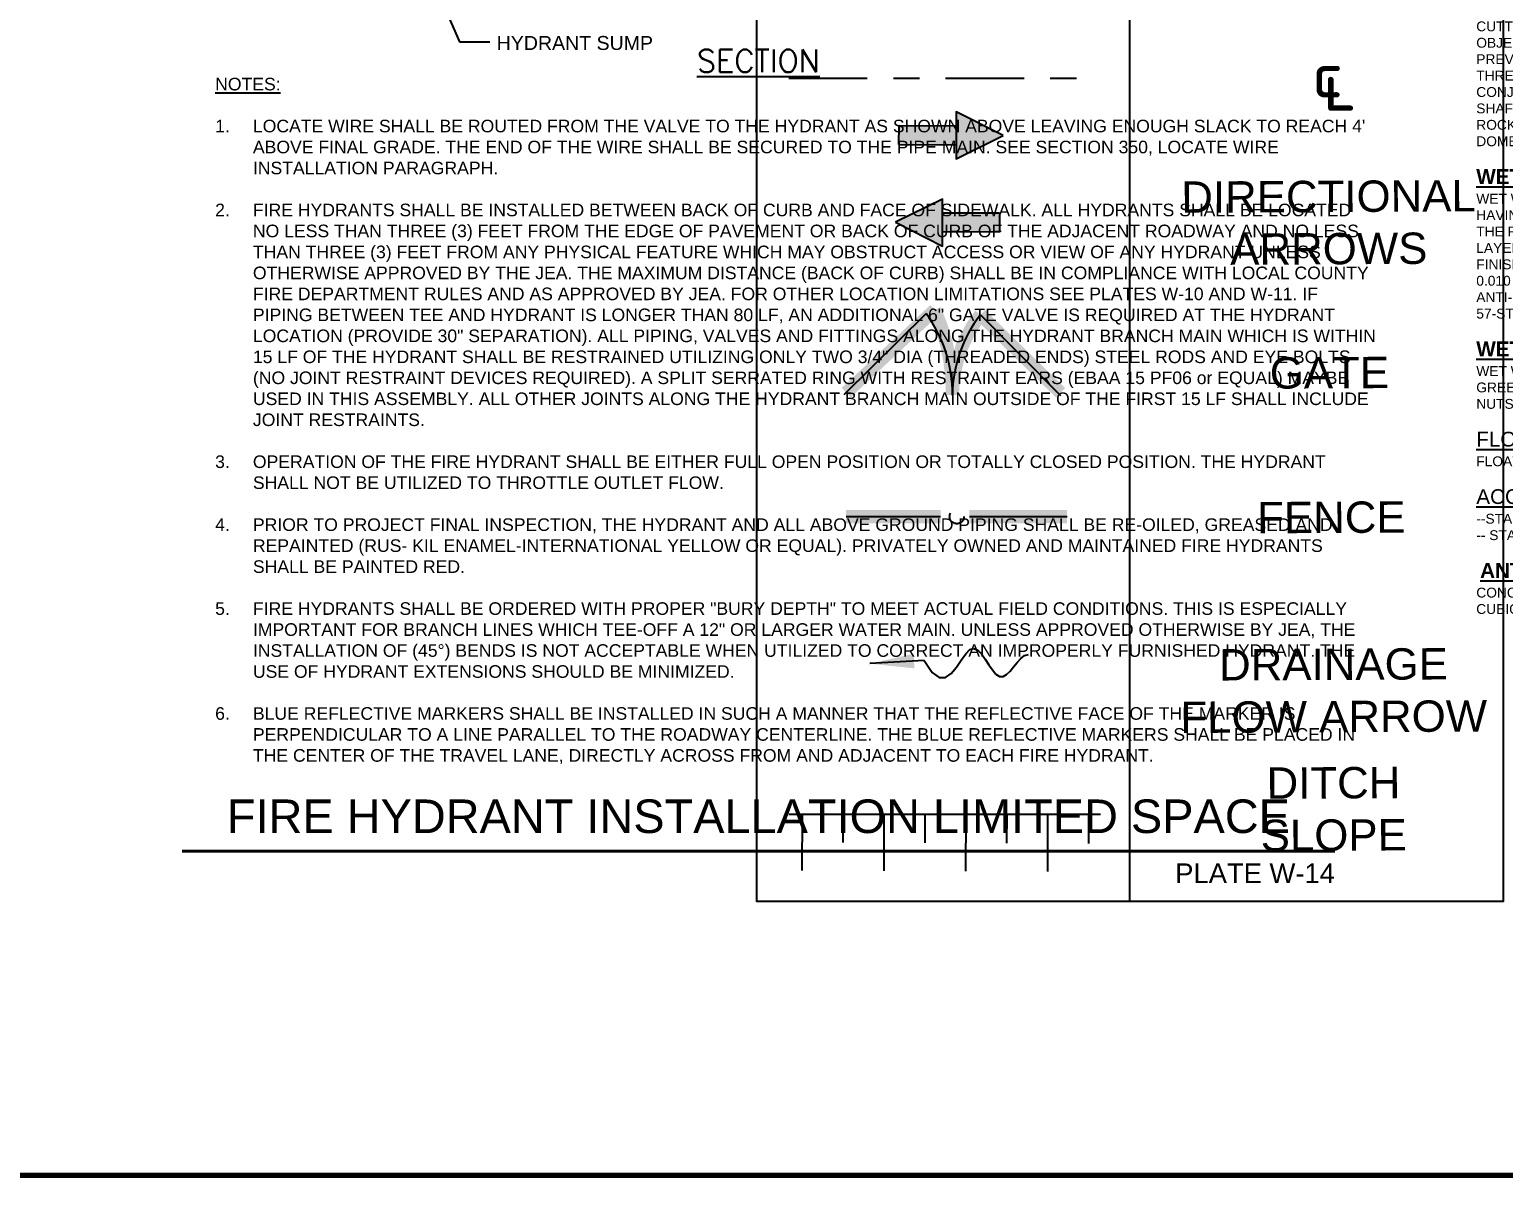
# Paper-space layout 'WS DET' of a CAD drawing. Header units: feet, sheet in inches. Extents: x -12.2 to 22.7, y -7.4 to 15.4.
# Drawn here: x 6.34 to 11.98, y -7.41 to -3.02 of the extents above; entities that cross this region are included whole.
import ezdxf
from ezdxf.enums import TextEntityAlignment as Align

# ---------------------------------------------------------------- set-up
doc = ezdxf.new("R2010")
doc.units = ezdxf.units.FT
doc.header["$MEASUREMENT"] = 0
doc.linetypes.add('CENTER2', pattern=[1.125, 0.75, -0.125, 0.125, -0.125])
doc.linetypes.add('DASHED2', pattern=[0.375, 0.25, -0.125])
for name, color, linetype in [('6', 6, 'Continuous'), ('DT-TEXT', 2, 'Continuous'), ('DT-TITLE', 4, 'Continuous'), ('TBLK', 7, 'Continuous')]:
    doc.layers.add(name, color=color, linetype=linetype)
doc.layers.add('Border', color=118, linetype='Continuous', lineweight=70)
doc.layers.add('NOPRINT', color=7, linetype='Continuous', plot=False)
doc.styles.add('1L100', font='arial.ttf', dxfattribs={"height": 0.1})
doc.styles.add('_TCW_TXTSTY_2B', font='arial.ttf', dxfattribs={"height": 0.130972})
doc.styles.add('ARIAL', font='arial.ttf')
doc.styles.add('ROMANS', font='ROMANS.shx', dxfattribs={"height": 6})
doc.styles.add('SANSERIF', font='sanss___.ttf')
doc.dimstyles.new('JEA1', dxfattribs={"dimtxt": 0.1, "dimasz": 0.12, "dimexe": 0.0625, "dimexo": 0.0625, "dimgap": 0.05, "dimtad": 1, "dimdec": 1, "dimlfac": 3, "dimdsep": 46, "dimtxsty": '1L100', "dimcen": 0.09, "dimclrd": 256, "dimclre": 256, "dimclrt": 256, "dimadec": 0, "dimazin": 0, "dimtfac": 1, "dimtdec": 1, "dimtofl": 0, "dimtmove": 0, "dimatfit": 3, "dimfxl": 1, "dimtolj": 1, "dimtzin": 0, "dimlwd": -1, "dimlwe": -1, "dimarcsym": 0})

# ---------------------------------------------------------------- blocks, each defined once
blk = doc.blocks.new('A$Ca8f96253')
at = {"layer": 'Border'}
blk.add_lwpolyline([(32.8026, 11.2123), (32.8026, -11.2123, -0.414214), (32.6047, -11.4103), (1.4979, -11.4103, -0.414214), (1.3, -11.2123), (1.3, 11.2123, -0.414214), (1.4979, 11.4103), (32.6047, 11.4103, -0.414214)], format="xyb", close=True, dxfattribs=at)
blk = doc.blocks.new('Arrow1')
h = blk.add_hatch(color=256)
h.paths.add_polyline_path([(4.37, 1.8), (4.37, -1.8), (7.97, -0.01)])
h.paths.add_polyline_path([(4.37, 0.72), (0, 0.73), (0, -0.73), (4.37, -0.73)])
for p, q in [((0, -0.73), (0, 0.73)), ((0, 0.73), (4.37, 0.72)), ((0, -0.73), (4.37, -0.73))]:
    blk.add_line(p, q)
blk.add_lwpolyline([(7.97, -0.01), (4.37, 1.8), (4.37, -1.8), (7.97, -0.01)])
blk = doc.blocks.new('Flowarro')
for p, q in [((-8.532, 0.96), (-8.764, 0.714)), ((-8.304, 1.157), (-8.532, 0.96)), ((-8.082, 1.268), (-8.304, 1.157)), ((-7.868, 1.256), (-8.082, 1.268)), ((-7.662, 1.097), (-7.868, 1.256)), ((-7.462, 0.825), (-7.662, 1.097)), ((-4.568, 1.108), (-4.933, 0.887)), ((-4.177, 1.094), (-4.568, 1.108)), ((-3.76, 0.755), (-4.177, 1.094)), ((-9.476, 0.063), (-9.713, 0)), ((-9.238, 0.229), (-9.476, 0.063)), ((-9, 0.458), (-9.238, 0.229)), ((-8.764, 0.714), (-9, 0.458)), ((-7.262, 0.487), (-7.462, 0.825)), ((-7.061, 0.132), (-7.262, 0.487)), ((-6.853, -0.194), (-7.061, 0.132)), ((-5.589, 0.109), (-5.883, -0.268)), ((-5.273, 0.524), (-5.589, 0.109)), ((-4.933, 0.887), (-5.273, 0.524)), ((-3.315, 0), (-3.76, 0.755)), ((-3.315, 0), (0, 0)), ((-6.635, -0.442), (-6.853, -0.194)), ((-6.403, -0.565), (-6.635, -0.442)), ((-6.153, -0.515), (-6.403, -0.565)), ((-5.883, -0.268), (-6.153, -0.515))]:
    blk.add_line(p, q)
blk.add_solid([(-2.7, -0.45), (-2.7, 0.45), (0, 0)])

psp = doc.layouts.new('WS DET')

# ---------------------------------------------------------------- linework, layer by layer
at = {"layer": 'DT-TITLE', "const_width": 0.0107, "flags": 128}
psp.add_lwpolyline([(11.33674, -6.16877), (6.92642, -6.16877)], dxfattribs=at)
at = {"layer": 'NOPRINT'}
for p, q in [((9.45985, -4.42142, 0.91394), (9.77277, -4.11122, 0.91394)), ((9.98098, -4.11583, 0.91394), (10.28751, -4.42504, 0.91394)), ((9.29889, -6.02713, -0.91394), (9.29809, -6.24295, -0.91394)), ((9.4554, -6.02772, -0.91394), (9.455, -6.13562, -0.91394)), ((9.61191, -6.0283, -0.91394), (9.6111, -6.24412, -0.91394)), ((9.76841, -6.02889, -0.91394), (9.76801, -6.13679, -0.91394)), ((9.92492, -6.02947, -0.91394), (9.92411, -6.24529, -0.91394)), ((10.08143, -6.03006, -0.91394), (10.08102, -6.13797, -0.91394)), ((10.23793, -6.03064, -0.91394), (10.23712, -6.24646, -0.91394)), ((10.39444, -6.03123, -0.91394), (10.39403, -6.13914, -0.91394))]:
    psp.add_line(p, q, dxfattribs=at)
psp.add_lwpolyline([(9.12456, 0.79748), (11.97904, 0.79748), (11.98027, -6.36114), (9.1258, -6.36114)], close=True, dxfattribs=at)
at = {"layer": 'NOPRINT', "flags": 128}
psp.add_lwpolyline([(10.5518, 0.41117), (10.5518, -6.36114)], dxfattribs=at)
at = {"layer": 'NOPRINT', "linetype": 'CENTER2', "ltscale": 0.4, "elevation": -0.91394}
psp.add_lwpolyline([(9.24788, -3.21114), (10.44046, -3.21114)], dxfattribs=at)
at = {"layer": 'NOPRINT', "const_width": 0.05, "elevation": 0.88894}
psp.add_lwpolyline([(9.46761, -4.41373), (9.80634, -4.09704, -0.1063626), (9.87366, -4.42322, -0.1636991), (9.98098, -4.11583), (10.28751, -4.41446)], format="xyb", dxfattribs=at)
at = {"layer": 'NOPRINT', "const_width": 0.05, "elevation": -0.37}
for points in [[(9.46713, -4.88858), (9.82844, -4.88858)], [(9.93887, -4.88858), (10.31235, -4.88858)]]:
    psp.add_lwpolyline(points, dxfattribs=at)
at = {"layer": 'NOPRINT', "ltscale": 2, "elevation": 0.98}
for points in [[(9.46713, -4.88858), (9.82844, -4.88858)], [(9.93887, -4.88858), (10.31235, -4.88858)]]:
    psp.add_lwpolyline(points, dxfattribs=at)
at = {"layer": 'NOPRINT'}
for points in [[(9.46713, -4.88858), (9.82844, -4.88858)], [(9.93887, -4.88858), (10.31235, -4.88858)]]:
    psp.add_lwpolyline(points, dxfattribs=at)
at = {"layer": 'NOPRINT', "elevation": -0.91394}
psp.add_lwpolyline([(9.24788, -6.02713), (10.44046, -6.02713)], dxfattribs=at)
at = {"layer": 'NOPRINT', "linetype": 'DASHED2', "ltscale": 0.001}
psp.add_circle((9.89044, -4.88858, 0.975), 0.02723, dxfattribs=at)
at = {"layer": 'NOPRINT'}
for centre, start, end in [((9.36316, -4.41598, 0.91394), 359.18807, 36.65058), ((10.38418, -4.42904, 0.91394), 142.15974, 179.34698)]:
    psp.add_arc(centre, 0.51055, start, end, dxfattribs=at)

# ---------------------------------------------------------------- block references
for name, p, xscale, yscale, zscale, rotation in [('Arrow1', (9.66949, -3.42863, -0.91394), 0.0499999997870665, 0.0499999997870665, 0.0499999997870665, 359.8287762516013), ('Arrow1', (10.05416, -3.7639, -0.91394), 0.0499999997870665, 0.0499999997870665, 0.0499999997870665, 179.8287762516013), ('Flowarro', (9.55839, -5.45104, 0.975), 0.0624999999999999, 0.0624999999999999, 0.0624999999999999, 183.3340915368544)]:
    psp.add_blockref(name, p, dxfattribs=dict(at, xscale=xscale, yscale=yscale, zscale=zscale, rotation=rotation))
at = {"layer": 'TBLK'}
psp.add_blockref('A$Ca8f96253', (-12.17702, 4.00045), dxfattribs=at)

# ---------------------------------------------------------------- texts
at = {"layer": '6', "insert": (11.87782, 0.30355), "char_height": 0.037675297, "width": 2.9826284, "attachment_point": 1, "style": '_TCW_TXTSTY_2B'}
psp.add_mtext('{\\fArial|b1|i0|c0|p34;\\H1.5x;\\LPUMP}\\PPUMP SHALL BE OF THE CENTRIFUGAL TYPE WITH AN INTEGRALLY BUILT-IN GRINDER UNIT AND SUBMERSIBLE TYPE MOTOR.  DISCHARGE SHALL BE 1-1/4" NPT.  THE PUMP VOLUTE, MOTOR AND SEAL HOUSING SHALL BE HIGH QUALITY GRAY CAST IRON, ASTM A-48, CLASS 30.  ALL EXTERNAL MATING PARTS SHALL BE MACHINED AND NITRILE O-RING SEALED ON A BEVELED EDGE.  GASKETS SHALL NOT BE ACCEPTABLE.  ALL FASTENERS EXPOSED TO THE PUMPED LIQUID SHALL BE 300 SERIES STAINLESS STEEL.\\P\\P{\\fArial|b1|i0|c0|p34;\\LPOWER CORD }- POWER CORD SHALL BE SJOOW WATER RESISTANT 300V, UL APPROVED.  THE CABLE JACKET SHALL BE SEALED AT THE MOTOR ENTRANCE BY MEANS OF A RUBBER COMPRESSION WASHER AND COMPRESSION NUT.  A HEAT SHRINK TUBE FILLED WITH EPOXY SHALL SEAL THE OUTER CABLE JACKET AND THE INDIVIDUAL LEADS TO PREVENT WATER FROM ENTERING THE MOTOR. \\P\\P{\\fArial|b1|i0|c0|p34;\\LMOTOR\\l -}  PUMP MOTOR SHALL BE RATED 2 HP AT 3450 RPM.  MOTOR SHALL BE FOR 60HZ, SINGLE-PHASE, 230 VOLTS. MOTOR SHALL BE CAPACITOR START, CAPACITOR RUN-TYPE FOR HIGH STARTING TORQUE.  THE STATOR, ROTOR AND BEARINGS SHALL BE MOUNTED IN A SEALED SUBMERSIBLE-TYPE HOUSING.  THE STATOR WINDINGS SHALL HAVE CLASS F INSULATION (155°C OR 311°F) AND A DIELECTRIC OIL-FILLED MOTORS, NEMA L DESIGN (SINGLE-PHASE).  BECAUSE AIR-FILLED MOTORS DO NOT DISSIPATE THE AS EFFICIENTLY AS OIL-FILLED MOTOR, THEY SHALL NOT BE ACCEPTABLE.  THE PUMP AND MOTOR SHALL BE SPECIFICALLY DESIGNED SO THAT THEY MAY BE OPERATED PARTIALLY DRY AND COMPLETELY SUBMERGED IN THE LIQUID BEING PUMPED.  THE PUMP SHALL NOT BE REQUIRE COOLING WATER JACKETS.  SUPPLEMENTAL COOLING SHALL NOT BE ACCEPTABLE.\\P\\PTHE MOTOR SHALL HAVE A CURRENT OVERLOAD ATTACHED TO THE TOP END OF THE MOTOR WINDINGS TO STOP THE MOTOR IF THE MOTOR WINDING TEMPERATURE REACHES 138°C.  THE HIGH TEMPERATURE SHUT-OFF WILL CAUSE THE PUMP TO CEASE OPERATION, SHOULD A CONTROL FAILURE CAUSE THE PUMP TO RUN IN A DRY WET WELL.  THE THERMOSTAT SHALL RESET AUTOMATICALLY WHEN THE MOTOR COOLS TO A SAFE OPERATING TEMPERATURE.\\P\\P{\\fArial|b1|i0|c0|p34;\\LBEARINGS AND SHAFT}- AN UPPER SINGLE-ROW BALL RADIAL BEARING AND A LOWER SINGLE-ROW BALL THRUST BEARING SHALL BE PROVIDED.  BEARING SHALL BE PERMANENTLY LUBRICATED BY THE DIELECTRIC OIL THAT FILL THE MOTOR HOUSING.  THE SHAFT SHALL BE MACHINED FROM SOLID 416 SERIES STAINLESS STEEL AND BE DESIGNED WITH LARGE DIAMETERS AND MINIMUM OVERHANG TO REDUCE SHAFT DEFLECTION AND PROLONG BEARING AND SEAL LIFE.\\P\\P{\\fArial|b1|i0|c0|p34;\\LSEALS-}  THE ROTOR AND STATOR IN THE MOTOR HOUSING SHALL BE SEPARATED AND PROTECTED FROM THE PUMPED LIQUID BY AN OIL-FILLED SEAL HOUSING INCORPORATING A TYPE 21 CARBON CERAMIC MECHANICAL SEAL.\\P\\P{\\fArial|b1|i0|c0|p34;\\LIMPELLER}- THE IMPELLER SHALL BE CONSTRUCTED OF 316/CF8M STAINLESS STEEL AND BE DESIGNED FOR ROUGH DUTY SERVICE.  IT SHALL BE A TEN-VANE, SEMI-OPEN DESIGN WITH FOUR WASH OUT VANES ON THE REAR SHROUD.  THE IMPELLER SHALL BE A NON-OVERLOADING DESIGN.\\P\\P{\\fArial|b1|i0|c0|p34;\\LGRINDER MECHANISM}- THE STATIONARY CUTTER SHALL BE CIRCUILAR IN DESIGN AND CONTAIN EVENLY SPACED CUTTING SLOTS THAT EXTEND OUTWARD FROM THE INLET OF THE PUMP.  THE SLOTS ARE TAPERED INWARD TOWARD THE INLET TO HELP DIRECT SLURRY THROUGH THE CUTTING SLOTS INTO THE PUMP.  THE SLOTS ARE TO BE ANGLED, OR UNDERCUT, TO HELP AMINTAIN A SHAP AXIAL CUTTING EDGE, EVEN AS THE AXIAL FACE WEARS DRUING USE.  THE STATIONARY CUTTER SHALL BE PRESSED INTO THE SUCTION OPENING OF THE VOLUTE AND HELD IN PLACE BY FOUR 300 SERIES STAINLESS STEEL SCREWS.  THE STATIONAL CUTTER SHALL BE PROVIDED WITH  TAPPED BVACK-OFF HOLES SO THAT SCREWS CAN BE USED TO REMOVE THE CUTTER FROM THE VOLUTE.  THE ROTATING CUTTER SHALL CONTAIN THREE AXIAL CUTTING ARMS EXTENDING FROM THE  HUB, PERPENDICULAR TO THE PUMP SHAFT, THAT ARE SHAPED TO AID IN THE REFECTION OF SUSPENDED DEBRIS THAT HAS NOT BEEN SUFFICIENTLY REDUCED IN SIZE BY THE AXIAL CUTTING ACTION.  THE CURVED, LEADING EDGE OF THE CUTTING ARMS SHALL CREATE A SCISSOR ACTION WITH THE CUTTING SLOTS OF THE STATIONARY CUTTER PLATE TO MINIMIZE THE REQUIRED TORQUE.  THIS WILL ALLOW THE CUTTER TO MACERATE TOUGH OBJECTS AND PROLONG CUTTER LIFE.  SERRATIONS ON THE HUB OF THE CUTTER ADD ADDITINAL CUTS THAT PREVENT DEBRIS FROM BECOMING ENTANGELED WITHIN THE ROTATING CUTTER.  THE ROTATING CUTTER SHALL THREAD ONTO THE END OF THE PUMP SHAFT AND BE SECURED BY A 300 SERIES STAINLESS STEEL WASHER IN CONJUNCTION WITH A 300 SERIES STAINLESS STEEL FLAT HEAD CAP SCREW THREADED INTO THE END OF THE SHAFT.  BOTH STATIONARY AND ROTATING CUTTERS SHALL BE MADE OF 440C STAINLESS STEEL, HARDENED TO ROCKWELL 57-60C AND GROUND CLOSE TO TOLERANCE.  THE GRINDER SHALL BE CAPABLE OF GRINDER NORMAL DOMESTIC SEWAGE INTO A FINE SLURRY. \\P\\P{\\fArial|b1|i0|c0|p34;\\H1.5x;\\LWET WELL-\\fArial|b0|i0|c0|p34;\\l\\P}WET WELL SHALL BE A FILAMENT WOUND FIBERGLASS BASIN USING A COMMERCIAL GRADE OF GLASS FIBER HAVING A COUPLING AGENT WHICH WILL PROVIDE A SUITABLE BOND BETWEEN THE GLASS REINFORCEMENT AND THE RESIN.  THE LAMINATE SHALL CONSIST OF AN INNER SURFACE, AN INTERIOR LAYER, AND AN EXTERIOR LAYER OF LAMINATE BODY.  THE INNER SURFACE SHALL BE FREE OF CRACKS AND CRAZING WITH A SMOOTH FINISH.  SOME WAVINESS IS PERMISSIBLE AS LONG AS THE SURFACE IS SMOOTH AND FREE OF PITS.  BETWEEN 0.010 AND 0.020 INCHES OF RESIN-RICH SURFACE SHALL BE PROVIDED.  THE BASIN SHALL BE PROVIDED WITH AN ANTI-FLOATATION RING TO PREVENT RISING. THE BASIN SHALL BE PLACED ON STABLE FOOTING WITH EITHER  57-STONE OR CONCRETE BASE.      \\P\\P{\\fArial|b1|i0|c0|p34;\\H1.5x;\\LWET WELL COVER-}\\PWET WELL LID COVER SHALL BE FABRICATED FROM 1/4" ALUMINUM DIAMOND PLATE OR 1/2" NON-SKID SOLID GREEN FIBERGLASS AND BUILT TO WITHSTAND A LOAD OF 150 LB. P.S.F. OR EQUAL. STAINLESS STEEL BOLTS, NUTS AND HINGES - LOCKING STAPLE. \\P\\P{\\H1.5x;\\LFLOATS-}\\PFLOATS SHALL BE ANCHOR SCIENTIFIC S30N0 ROTO-FLOATS OR EQUAL. \\P\\P{\\H1.5x;\\LACCESSORIES -}\\P--STAINLESS STEEL CABLE RACK  \\P-- STAINLESS STEEL LIFT CABLES\\P\\P {\\fArial|b1|i0|c0|p34;\\H1.5x;\\LANTI-FLOATATION-} \\PCONCRETE IS RECOMMENDED TO PREVENT FLOATATION OF THE FIBERGLASS BASIN.  THE FOLLOWING LISTS THE CUBIC FEET REQUIRED PER FOOT OF BASIN DEPTH.', dxfattribs=at)
at = {"layer": 'DT-TEXT', "style": 'ROMANS'}
psp.add_text('%%USECTION', height=0.085778, dxfattribs=at).set_placement((9.13158, -3.14454), align=Align.MIDDLE)
at = {"layer": 'DT-TEXT', "attachment_point": 1, "style": '1L100'}
for s, insert, char_height, width in [('HYDRANT SUMP', (8.13041, -3.04937), 0.053508, 1.3201182), ('\\pi-0.14447,l0.19263,t0.19263;{\\LNOTES:\\P}\\P1.^ILOCATE WIRE SHALL BE ROUTED FROM THE VALVE TO THE HYDRANT AS SHOWN ABOVE LEAVING ENOUGH SLACK TO REACH 4\' ABOVE FINAL GRADE. THE END OF THE WIRE SHALL BE SECURED TO THE PIPE MAIN. SEE SECTION 350, LOCATE WIRE INSTALLATION PARAGRAPH.\\P\\P2.^IFIRE HYDRANTS SHALL BE INSTALLED BETWEEN BACK OF CURB AND FACE OF SIDEWALK. ALL HYDRANTS SHALL BE LOCATED NO LESS THAN THREE (3) FEET FROM THE EDGE OF PAVEMENT OR BACK OF CURB OF THE ADJACENT ROADWAY AND NO LESS THAN THREE (3) FEET FROM ANY PHYSICAL FEATURE WHICH MAY OBSTRUCT ACCESS OR VIEW OF ANY HYDRANT UNLESS OTHERWISE APPROVED BY THE JEA. THE MAXIMUM DISTANCE (BACK OF CURB) SHALL BE IN COMPLIANCE WITH LOCAL COUNTY FIRE DEPARTMENT RULES AND AS APPROVED BY JEA. FOR OTHER LOCATION LIMITATIONS SEE PLATES W-10 AND W-11. IF PIPING BETWEEN TEE AND HYDRANT IS LONGER THAN 80 LF, AN ADDITIONAL 6" GATE VALVE IS REQUIRED AT THE HYDRANT LOCATION (PROVIDE 30" SEPARATION). ALL PIPING, VALVES AND FITTINGS ALONG THE HYDRANT BRANCH MAIN WHICH IS WITHIN 15 LF OF THE HYDRANT SHALL BE RESTRAINED UTILIZING ONLY TWO 3/4" DIA (THREADED ENDS) STEEL RODS AND EYE BOLTS (NO JOINT RESTRAINT DEVICES REQUIRED). A SPLIT SERRATED RING WITH RESTRAINT EARS (EBAA 15 PF06 or EQUAL) MAYBE USED IN THIS ASSEMBLY. ALL OTHER JOINTS ALONG THE HYDRANT BRANCH MAIN OUTSIDE OF THE FIRST 15 LF SHALL INCLUDE JOINT RESTRAINTS.\\P\\P3.^IOPERATION OF THE FIRE HYDRANT SHALL BE EITHER FULL OPEN POSITION OR TOTALLY CLOSED POSITION. THE HYDRANT SHALL NOT BE UTILIZED TO THROTTLE OUTLET FLOW.\\P\\P4.^IPRIOR TO PROJECT FINAL INSPECTION, THE HYDRANT AND ALL ABOVE GROUND PIPING SHALL BE RE-OILED, GREASED AND REPAINTED (RUS- KIL ENAMEL-INTERNATIONAL YELLOW OR EQUAL). PRIVATELY OWNED AND MAINTAINED FIRE HYDRANTS SHALL BE PAINTED RED.\\P\\P5.^IFIRE HYDRANTS SHALL BE ORDERED WITH PROPER "BURY DEPTH" TO MEET ACTUAL FIELD CONDITIONS. THIS IS ESPECIALLY IMPORTANT FOR BRANCH LINES WHICH TEE-OFF A 12" OR LARGER WATER MAIN. UNLESS APPROVED OTHERWISE BY JEA, THE INSTALLATION OF (45°) BENDS IS NOT ACCEPTABLE WHEN UTILIZED TO CORRECT AN IMPROPERLY FURNISHED HYDRANT. THE USE OF HYDRANT EXTENSIONS SHOULD BE MINIMIZED.\\P\\P6.^IBLUE REFLECTIVE MARKERS SHALL BE INSTALLED IN SUCH A MANNER THAT THE REFLECTIVE FACE OF THE MARKER IS PERPENDICULAR TO A LINE PARALLEL TO THE ROADWAY CENTERLINE. THE BLUE REFLECTIVE MARKERS SHALL BE PLACED IN THE CENTER OF THE TRAVEL LANE, DIRECTLY ACROSS FROM AND ADJACENT TO EACH FIRE HYDRANT.', (7.0052, -3.20932), 0.04815717, 4.4905367)]:
    psp.add_mtext(s, dxfattribs=dict(at, insert=insert, char_height=char_height, width=width))
at = {"layer": 'DT-TITLE', "ltscale": 0.3, "insert": (9.13158, -6.10111), "char_height": 0.1284191, "width": 4.41032, "attachment_point": 8, "style": 'SANSERIF'}
psp.add_mtext('FIRE HYDRANT INSTALLATION LIMITED SPACE', dxfattribs=at)
at = {"layer": 'DT-TITLE', "insert": (11.33674, -6.21562), "char_height": 0.074911, "width": 1.2511913, "attachment_point": 3, "style": '1L100'}
psp.add_mtext('PLATE W-14', dxfattribs=at)
at = {"layer": 'NOPRINT', "attachment_point": 2, "rotation": 0.28223, "style": 'ARIAL'}
for s, insert, char_height, width in [('{\\fISOCPEUR|b0|i0|c0|p34;℄}', (11.31112, -3.11546, -2.80789), 0.2, 4.7465521), ('DIRECTIONAL\\PARROWS', (11.31228, -3.60318, -0.91394), 0.12, 1.582184), ('GATE', (11.31559, -4.2778), 0.12, 1.582184), ('FENCE', (11.32319, -4.83116, -0.91394), 0.12, 1.582184), ('DRAINAGE\\PFLOW ARROW', (11.33117, -5.39361, -0.91394), 0.12, 1.582184), ('DITCH\\PSLOPE', (11.33117, -5.84702, -0.6144), 0.12, 1.582184)]:
    psp.add_mtext(s, dxfattribs=dict(at, insert=insert, char_height=char_height, width=width))

# ---------------------------------------------------------------- leaders
at = {"layer": 'DT-TEXT'}
psp.add_leader([(7.79042, -2.62004), (7.98776, -3.0714), (8.10395, -3.0714)], dimstyle='JEA1', dxfattribs=at)

doc.saveas('drawing.dxf')
